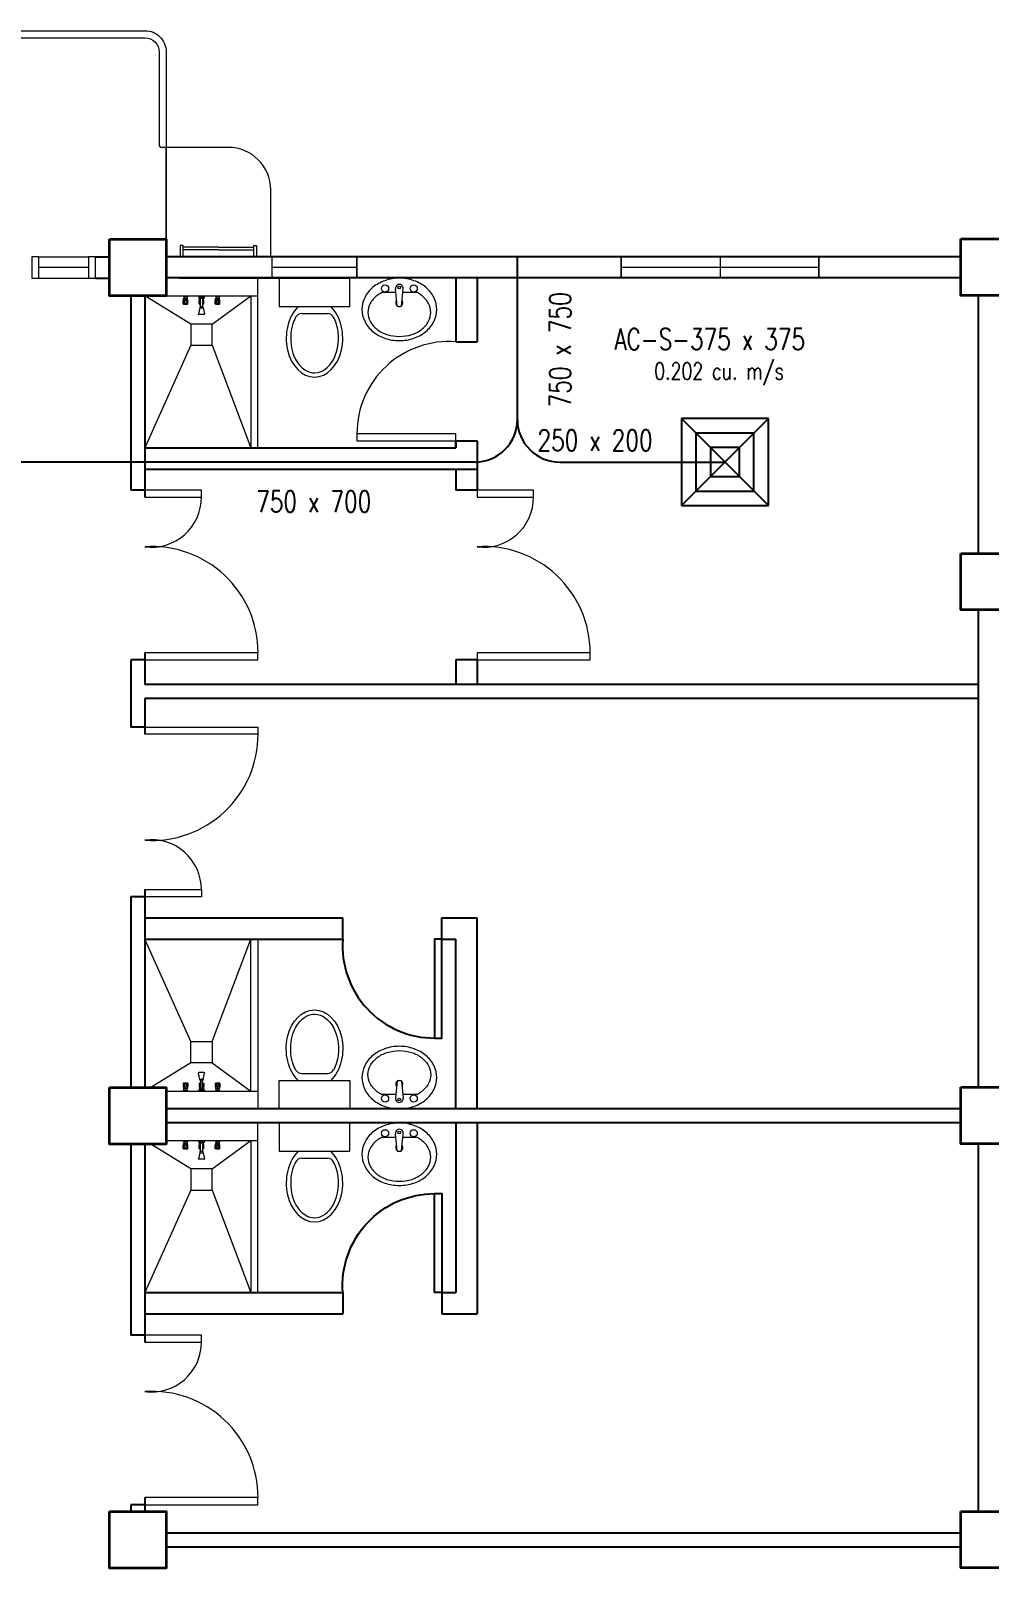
# Model space of a CAD drawing. Header units: millimetres. Extents: x 63005 to 126950, y 36019 to 74749.
# Drawn here: x 63200.97 to 63207.76, y 36262.86 to 36273.73 of the extents above; entities that cross this region are included whole.
import ezdxf

# ---------------------------------------------------------------- set-up
doc = ezdxf.new("R2010")
doc.units = ezdxf.units.MM
doc.header["$LTSCALE"] = 0.04
for name, color, linetype in [('ahu line', 150, 'Continuous'), ('diffuser', 7, 'Continuous'), ('ducting label', 7, 'Continuous'), ('Legends', 7, 'Continuous')]:
    doc.layers.add(name, color=color, linetype=linetype)
doc.layers.get('Legends').off()
doc.styles.add('Arch-Dim', font='simplex.shx', dxfattribs={"width": 0.75})

# ---------------------------------------------------------------- blocks, each defined once
blk = doc.blocks.new('dr 700')
at = {"ltscale": 0.03}
blk.add_lwpolyline([(0, 0), (0.05, 0), (0.05, 0.7), (0, 0.7)], close=True, dxfattribs=at)
blk.add_arc((0.05, 0.048), 0.652, 355.7578, 90, dxfattribs=at)
blk = doc.blocks.new('AC-S-12')
at = {"layer": 'diffuser', "color": 30}
for p, q in [((-0.15, 0.15), (0.15, -0.15)), ((0.15, 0.15), (-0.15, -0.15)), ((-0.15, 0.15), (-0.15, -0.15)), ((0.15, 0.15), (-0.15, 0.15)), ((0.15, -0.15), (0.15, 0.15)), ((-0.1, 0.1), (-0.1, -0.1)), ((0.1, 0.1), (-0.1, 0.1)), ((0.1, -0.1), (0.1, 0.1)), ((-0.05, 0.05), (-0.05, -0.05)), ((0.05, 0.05), (-0.05, 0.05)), ((0.05, -0.05), (0.05, 0.05)), ((-0.05, -0.05), (0.05, -0.05)), ((-0.1, -0.1), (0.1, -0.1)), ((-0.15, -0.15), (0.15, -0.15))]:
    blk.add_line(p, q, dxfattribs=at)
for points in [[(-0.3582, 0.3582, 0, 0.0447, 0), (-0.2951, 0.295, 0, 0, 0), (-0.15, 0.15, 0, 0, 0)], [(0.3582, 0.3582, 0, 0.0447, 0), (0.2951, 0.295, 0, 0, 0), (0.15, 0.15, 0, 0, 0)], [(-0.3582, -0.3582, 0, 0.0447, 0), (-0.2951, -0.295, 0, 0, 0), (-0.15, -0.15, 0, 0, 0)], [(0.3582, -0.3582, 0, 0.0447, 0), (0.2951, -0.295, 0, 0, 0), (0.15, -0.15, 0, 0, 0)]]:
    blk.add_lwpolyline(points, format="xyseb", dxfattribs=at)
blk = doc.blocks.new('fcu')
at = {"layer": 'diffuser', "xscale": 2.052644456280903, "yscale": 2.052644456280903, "zscale": 2.052644456280903}
blk.add_blockref('AC-S-12', (0, 0), dxfattribs=at)

msp = doc.modelspace()

# ---------------------------------------------------------------- linework, layer by layer
at = {"color": 8, "lineweight": 9}
for p, q in [((63202.37, 36272.91), (63201.9, 36272.91)), ((63202.67, 36272.135), (63202.67, 36272.61)), ((63202.05, 36272.215), (63202.03, 36272.215)), ((63202.03, 36272.215), (63202.03, 36272.135)), ((63202.05, 36272.135), (63202.05, 36272.215)), ((63202.3, 36272.205), (63202.05, 36272.205)), ((63202.3, 36272.205), (63202.55, 36272.205)), ((63202.55, 36272.135), (63202.55, 36272.215)), ((63202.55, 36272.215), (63202.57, 36272.215)), ((63202.57, 36272.215), (63202.57, 36272.135)), ((63201.93, 36272.135), (63202.73, 36272.135)), ((63202.3, 36272.185), (63202.05, 36272.185)), ((63202.3, 36272.185), (63202.55, 36272.185)), ((63202.68, 36271.985), (63202.68, 36272.135)), ((63203.28, 36272.135), (63202.68, 36272.135)), ((63203.28, 36271.985), (63203.28, 36272.135)), ((63205.15, 36272.135), (63205.15, 36271.985)), ((63205.85, 36272.135), (63205.85, 36271.985)), ((63206.55, 36271.985), (63206.55, 36272.135)), ((63202.025, 36271.985), (63202.625, 36271.985)), ((63202.625, 36271.985), (63203.225, 36271.985)), ((63203.28, 36272.06), (63202.68, 36272.06)), ((63202.73, 36271.985), (63202.73, 36271.785)), ((63203.23, 36271.985), (63202.73, 36271.985)), ((63203.23, 36271.785), (63203.23, 36271.985)), ((63206.55, 36272.06), (63205.15, 36272.06)), ((63201.93, 36271.86), (63202.58, 36271.86)), ((63202.05, 36271.86), (63202.084, 36271.86)), ((63202.05, 36271.859), (63202.05, 36271.86)), ((63202.05, 36271.859), (63202.084, 36271.859)), ((63202.05, 36271.859), (63202.053, 36271.852)), ((63202.084, 36271.859), (63202.08, 36271.852)), ((63202.084, 36271.859), (63202.084, 36271.86)), ((63202.163, 36271.854), (63202.151, 36271.86)), ((63202.151, 36271.86), (63202.209, 36271.86)), ((63202.209, 36271.86), (63202.198, 36271.854)), ((63202.277, 36271.859), (63202.277, 36271.86)), ((63202.277, 36271.86), (63202.311, 36271.86)), ((63202.277, 36271.859), (63202.28, 36271.852)), ((63202.277, 36271.859), (63202.311, 36271.859)), ((63202.311, 36271.859), (63202.308, 36271.852)), ((63202.311, 36271.859), (63202.311, 36271.86)), ((63203.556, 36271.883), (63203.454, 36271.883)), ((63203.566, 36271.787), (63203.553, 36271.909)), ((63203.595, 36271.787), (63203.608, 36271.909)), ((63202.05, 36271.826), (63202.052, 36271.83)), ((63202.05, 36271.804), (63202.05, 36271.826)), ((63202.05, 36271.804), (63202.083, 36271.804)), ((63202.054, 36271.802), (63202.05, 36271.804)), ((63202.053, 36271.852), (63202.08, 36271.852)), ((63202.053, 36271.838), (63202.054, 36271.84)), ((63202.053, 36271.838), (63202.081, 36271.838)), ((63202.053, 36271.832), (63202.053, 36271.838)), ((63202.054, 36271.84), (63202.08, 36271.84)), ((63202.054, 36271.826), (63202.061, 36271.826)), ((63202.054, 36271.813), (63202.054, 36271.825)), ((63202.054, 36271.802), (63202.08, 36271.802)), ((63202.054, 36271.801), (63202.054, 36271.802)), ((63202.054, 36271.801), (63202.08, 36271.801)), ((63202.055, 36271.852), (63202.055, 36271.84)), ((63202.061, 36271.813), (63202.061, 36271.825)), ((63202.08, 36271.826), (63202.073, 36271.826)), ((63202.073, 36271.813), (63202.073, 36271.825)), ((63202.078, 36271.852), (63202.078, 36271.84)), ((63202.081, 36271.838), (63202.08, 36271.84)), ((63202.08, 36271.813), (63202.08, 36271.825)), ((63202.08, 36271.802), (63202.083, 36271.804)), ((63202.08, 36271.801), (63202.08, 36271.802)), ((63202.081, 36271.832), (63202.081, 36271.838)), ((63202.083, 36271.826), (63202.081, 36271.83)), ((63202.083, 36271.804), (63202.083, 36271.826)), ((63202.168, 36271.774), (63202.16, 36271.732)), ((63202.198, 36271.854), (63202.163, 36271.854)), ((63202.163, 36271.844), (63202.163, 36271.854)), ((63202.163, 36271.854), (63202.198, 36271.854)), ((63202.198, 36271.844), (63202.163, 36271.844)), ((63202.164, 36271.826), (63202.166, 36271.83)), ((63202.164, 36271.804), (63202.164, 36271.826)), ((63202.164, 36271.804), (63202.173, 36271.804)), ((63202.167, 36271.802), (63202.164, 36271.804)), ((63202.166, 36271.838), (63202.167, 36271.84)), ((63202.166, 36271.838), (63202.173, 36271.838)), ((63202.166, 36271.832), (63202.166, 36271.838)), ((63202.167, 36271.84), (63202.173, 36271.84)), ((63202.167, 36271.826), (63202.173, 36271.826)), ((63202.167, 36271.813), (63202.167, 36271.825)), ((63202.167, 36271.802), (63202.173, 36271.802)), ((63202.167, 36271.801), (63202.167, 36271.802)), ((63202.167, 36271.801), (63202.173, 36271.801)), ((63202.168, 36271.782), (63202.168, 36271.774)), ((63202.193, 36271.782), (63202.168, 36271.782)), ((63202.168, 36271.774), (63202.193, 36271.774)), ((63202.168, 36271.774), (63202.193, 36271.774)), ((63202.169, 36271.844), (63202.169, 36271.84)), ((63202.173, 36271.782), (63202.173, 36271.844)), ((63202.173, 36271.844), (63202.188, 36271.844)), ((63202.188, 36271.844), (63202.188, 36271.782)), ((63202.188, 36271.84), (63202.194, 36271.84)), ((63202.188, 36271.838), (63202.194, 36271.838)), ((63202.194, 36271.826), (63202.188, 36271.826)), ((63202.188, 36271.804), (63202.197, 36271.804)), ((63202.188, 36271.802), (63202.193, 36271.802)), ((63202.188, 36271.801), (63202.193, 36271.801)), ((63202.192, 36271.844), (63202.192, 36271.84)), ((63202.193, 36271.802), (63202.197, 36271.804)), ((63202.193, 36271.801), (63202.193, 36271.802)), ((63202.193, 36271.774), (63202.193, 36271.782)), ((63202.193, 36271.774), (63202.201, 36271.732)), ((63202.194, 36271.838), (63202.194, 36271.84)), ((63202.194, 36271.832), (63202.194, 36271.838)), ((63202.194, 36271.813), (63202.194, 36271.825)), ((63202.197, 36271.826), (63202.195, 36271.83)), ((63202.197, 36271.804), (63202.197, 36271.826)), ((63202.198, 36271.854), (63202.198, 36271.844)), ((63202.277, 36271.826), (63202.28, 36271.83)), ((63202.277, 36271.804), (63202.277, 36271.826)), ((63202.281, 36271.802), (63202.277, 36271.804)), ((63202.277, 36271.804), (63202.311, 36271.804)), ((63202.28, 36271.852), (63202.308, 36271.852)), ((63202.28, 36271.838), (63202.281, 36271.84)), ((63202.28, 36271.832), (63202.28, 36271.838)), ((63202.28, 36271.838), (63202.308, 36271.838)), ((63202.281, 36271.84), (63202.307, 36271.84)), ((63202.281, 36271.826), (63202.288, 36271.826)), ((63202.281, 36271.813), (63202.281, 36271.825)), ((63202.281, 36271.801), (63202.281, 36271.802)), ((63202.281, 36271.802), (63202.307, 36271.802)), ((63202.281, 36271.801), (63202.307, 36271.801)), ((63202.283, 36271.852), (63202.283, 36271.84)), ((63202.288, 36271.813), (63202.288, 36271.825)), ((63202.307, 36271.826), (63202.3, 36271.826)), ((63202.3, 36271.813), (63202.3, 36271.825)), ((63202.305, 36271.852), (63202.305, 36271.84)), ((63202.308, 36271.838), (63202.307, 36271.84)), ((63202.307, 36271.813), (63202.307, 36271.825)), ((63202.307, 36271.802), (63202.311, 36271.804)), ((63202.307, 36271.801), (63202.307, 36271.802)), ((63202.308, 36271.832), (63202.308, 36271.838)), ((63202.311, 36271.826), (63202.309, 36271.83)), ((63202.311, 36271.804), (63202.311, 36271.826)), ((63202.73, 36271.785), (63203.23, 36271.785)), ((63202.2, 36271.728), (63202.161, 36271.728)), ((63202.89, 36271.735), (63203.071, 36271.735)), ((63207.68, 36269.111), (63207.68, 36269.638)), ((63202.168, 36266.32), (63202.16, 36266.362)), ((63202.2, 36266.367), (63202.161, 36266.367)), ((63202.168, 36266.312), (63202.168, 36266.32)), ((63202.168, 36266.32), (63202.193, 36266.32)), ((63202.168, 36266.32), (63202.193, 36266.32)), ((63202.193, 36266.32), (63202.201, 36266.362)), ((63202.193, 36266.32), (63202.193, 36266.312)), ((63202.89, 36266.36), (63203.071, 36266.36)), ((63201.93, 36266.235), (63202.58, 36266.235)), ((63202.054, 36266.292), (63202.05, 36266.29)), ((63202.05, 36266.29), (63202.083, 36266.29)), ((63202.05, 36266.29), (63202.05, 36266.268)), ((63202.05, 36266.268), (63202.052, 36266.264)), ((63202.05, 36266.235), (63202.053, 36266.242)), ((63202.05, 36266.235), (63202.084, 36266.235)), ((63202.05, 36266.235), (63202.084, 36266.235)), ((63202.05, 36266.235), (63202.05, 36266.235)), ((63202.053, 36266.262), (63202.053, 36266.256)), ((63202.053, 36266.256), (63202.054, 36266.254)), ((63202.053, 36266.256), (63202.081, 36266.256)), ((63202.053, 36266.242), (63202.08, 36266.242)), ((63202.054, 36266.293), (63202.08, 36266.293)), ((63202.054, 36266.293), (63202.054, 36266.292)), ((63202.054, 36266.292), (63202.08, 36266.292)), ((63202.054, 36266.281), (63202.054, 36266.269)), ((63202.054, 36266.268), (63202.061, 36266.268)), ((63202.054, 36266.254), (63202.08, 36266.254)), ((63202.055, 36266.242), (63202.055, 36266.254)), ((63202.061, 36266.281), (63202.061, 36266.269)), ((63202.073, 36266.281), (63202.073, 36266.269)), ((63202.08, 36266.268), (63202.073, 36266.268)), ((63202.078, 36266.242), (63202.078, 36266.254)), ((63202.08, 36266.293), (63202.08, 36266.292)), ((63202.08, 36266.292), (63202.083, 36266.29)), ((63202.08, 36266.281), (63202.08, 36266.269)), ((63202.081, 36266.256), (63202.08, 36266.254)), ((63202.084, 36266.235), (63202.08, 36266.242)), ((63202.083, 36266.268), (63202.081, 36266.264)), ((63202.081, 36266.262), (63202.081, 36266.256)), ((63202.083, 36266.29), (63202.083, 36266.268)), ((63202.084, 36266.235), (63202.084, 36266.235)), ((63202.163, 36266.24), (63202.151, 36266.235)), ((63202.151, 36266.235), (63202.209, 36266.235)), ((63202.198, 36266.25), (63202.163, 36266.25)), ((63202.163, 36266.25), (63202.163, 36266.24)), ((63202.198, 36266.24), (63202.163, 36266.24)), ((63202.163, 36266.24), (63202.198, 36266.24)), ((63202.167, 36266.292), (63202.164, 36266.29)), ((63202.164, 36266.29), (63202.173, 36266.29)), ((63202.164, 36266.29), (63202.164, 36266.268)), ((63202.164, 36266.268), (63202.166, 36266.264)), ((63202.166, 36266.262), (63202.166, 36266.256)), ((63202.166, 36266.256), (63202.173, 36266.256)), ((63202.166, 36266.256), (63202.167, 36266.254)), ((63202.167, 36266.293), (63202.173, 36266.293)), ((63202.167, 36266.293), (63202.167, 36266.292)), ((63202.167, 36266.292), (63202.173, 36266.292)), ((63202.167, 36266.281), (63202.167, 36266.269)), ((63202.167, 36266.268), (63202.173, 36266.268)), ((63202.167, 36266.254), (63202.173, 36266.254)), ((63202.193, 36266.312), (63202.168, 36266.312)), ((63202.169, 36266.25), (63202.169, 36266.254)), ((63202.173, 36266.312), (63202.173, 36266.25)), ((63202.173, 36266.25), (63202.188, 36266.25)), ((63202.188, 36266.25), (63202.188, 36266.312)), ((63202.188, 36266.293), (63202.193, 36266.293)), ((63202.188, 36266.292), (63202.193, 36266.292)), ((63202.188, 36266.29), (63202.197, 36266.29)), ((63202.194, 36266.268), (63202.188, 36266.268)), ((63202.188, 36266.256), (63202.194, 36266.256)), ((63202.188, 36266.254), (63202.194, 36266.254)), ((63202.192, 36266.25), (63202.192, 36266.254)), ((63202.193, 36266.293), (63202.193, 36266.292)), ((63202.193, 36266.292), (63202.197, 36266.29)), ((63202.194, 36266.281), (63202.194, 36266.269)), ((63202.194, 36266.262), (63202.194, 36266.256)), ((63202.194, 36266.256), (63202.194, 36266.254)), ((63202.197, 36266.268), (63202.195, 36266.264)), ((63202.197, 36266.29), (63202.197, 36266.268)), ((63202.198, 36266.24), (63202.198, 36266.25)), ((63202.209, 36266.235), (63202.198, 36266.24)), ((63202.281, 36266.292), (63202.277, 36266.29)), ((63202.277, 36266.29), (63202.277, 36266.268)), ((63202.277, 36266.29), (63202.311, 36266.29)), ((63202.277, 36266.268), (63202.28, 36266.264)), ((63202.277, 36266.235), (63202.28, 36266.242)), ((63202.277, 36266.235), (63202.277, 36266.235)), ((63202.277, 36266.235), (63202.311, 36266.235)), ((63202.277, 36266.235), (63202.311, 36266.235)), ((63202.28, 36266.262), (63202.28, 36266.256)), ((63202.28, 36266.256), (63202.308, 36266.256)), ((63202.28, 36266.256), (63202.281, 36266.254)), ((63202.28, 36266.242), (63202.308, 36266.242)), ((63202.281, 36266.293), (63202.281, 36266.292)), ((63202.281, 36266.293), (63202.307, 36266.293)), ((63202.281, 36266.292), (63202.307, 36266.292)), ((63202.281, 36266.281), (63202.281, 36266.269)), ((63202.281, 36266.268), (63202.288, 36266.268)), ((63202.281, 36266.254), (63202.307, 36266.254)), ((63202.283, 36266.242), (63202.283, 36266.254)), ((63202.288, 36266.281), (63202.288, 36266.269)), ((63202.3, 36266.281), (63202.3, 36266.269)), ((63202.307, 36266.268), (63202.3, 36266.268)), ((63202.305, 36266.242), (63202.305, 36266.254)), ((63202.307, 36266.293), (63202.307, 36266.292)), ((63202.307, 36266.292), (63202.311, 36266.29)), ((63202.307, 36266.281), (63202.307, 36266.269)), ((63202.308, 36266.256), (63202.307, 36266.254)), ((63202.308, 36266.262), (63202.308, 36266.256)), ((63202.311, 36266.235), (63202.308, 36266.242)), ((63202.311, 36266.268), (63202.309, 36266.264)), ((63202.311, 36266.29), (63202.311, 36266.268)), ((63202.311, 36266.235), (63202.311, 36266.235)), ((63202.73, 36266.11), (63202.73, 36266.31)), ((63202.73, 36266.31), (63203.23, 36266.31)), ((63203.23, 36266.31), (63203.23, 36266.11)), ((63203.566, 36266.308), (63203.553, 36266.186)), ((63203.595, 36266.308), (63203.608, 36266.186)), ((63203.23, 36266.11), (63202.73, 36266.11)), ((63202.73, 36266.01), (63202.73, 36265.81)), ((63203.23, 36266.01), (63202.73, 36266.01)), ((63203.23, 36265.81), (63203.23, 36266.01)), ((63201.93, 36265.885), (63202.58, 36265.885)), ((63202.05, 36265.885), (63202.084, 36265.885)), ((63202.05, 36265.884), (63202.05, 36265.885)), ((63202.05, 36265.884), (63202.084, 36265.884)), ((63202.05, 36265.884), (63202.053, 36265.877)), ((63202.084, 36265.884), (63202.08, 36265.877)), ((63202.084, 36265.884), (63202.084, 36265.885)), ((63202.163, 36265.879), (63202.151, 36265.885)), ((63202.151, 36265.885), (63202.209, 36265.885)), ((63202.198, 36265.879), (63202.163, 36265.879)), ((63202.163, 36265.869), (63202.163, 36265.879)), ((63202.163, 36265.879), (63202.198, 36265.879)), ((63202.209, 36265.885), (63202.198, 36265.879)), ((63202.198, 36265.879), (63202.198, 36265.869)), ((63202.277, 36265.884), (63202.277, 36265.885)), ((63202.277, 36265.885), (63202.311, 36265.885)), ((63202.277, 36265.884), (63202.28, 36265.877)), ((63202.277, 36265.884), (63202.311, 36265.884)), ((63202.311, 36265.884), (63202.308, 36265.877)), ((63202.311, 36265.884), (63202.311, 36265.885)), ((63203.556, 36265.908), (63203.454, 36265.908)), ((63203.566, 36265.812), (63203.553, 36265.934)), ((63203.595, 36265.812), (63203.608, 36265.934)), ((63202.05, 36265.851), (63202.052, 36265.855)), ((63202.05, 36265.829), (63202.05, 36265.851)), ((63202.05, 36265.829), (63202.083, 36265.829)), ((63202.054, 36265.827), (63202.05, 36265.829)), ((63202.053, 36265.877), (63202.08, 36265.877)), ((63202.053, 36265.863), (63202.054, 36265.865)), ((63202.053, 36265.863), (63202.081, 36265.863)), ((63202.053, 36265.857), (63202.053, 36265.863)), ((63202.054, 36265.865), (63202.08, 36265.865)), ((63202.054, 36265.851), (63202.061, 36265.851)), ((63202.054, 36265.838), (63202.054, 36265.85)), ((63202.054, 36265.827), (63202.08, 36265.827)), ((63202.054, 36265.826), (63202.054, 36265.827)), ((63202.054, 36265.826), (63202.08, 36265.826)), ((63202.055, 36265.877), (63202.055, 36265.865)), ((63202.061, 36265.838), (63202.061, 36265.85)), ((63202.08, 36265.851), (63202.073, 36265.851)), ((63202.073, 36265.838), (63202.073, 36265.85)), ((63202.078, 36265.877), (63202.078, 36265.865)), ((63202.081, 36265.863), (63202.08, 36265.865)), ((63202.08, 36265.838), (63202.08, 36265.85)), ((63202.08, 36265.827), (63202.083, 36265.829)), ((63202.08, 36265.826), (63202.08, 36265.827)), ((63202.081, 36265.857), (63202.081, 36265.863)), ((63202.083, 36265.851), (63202.081, 36265.855)), ((63202.083, 36265.829), (63202.083, 36265.851)), ((63202.168, 36265.799), (63202.16, 36265.757)), ((63202.198, 36265.869), (63202.163, 36265.869)), ((63202.164, 36265.851), (63202.166, 36265.855)), ((63202.164, 36265.829), (63202.164, 36265.851)), ((63202.164, 36265.829), (63202.173, 36265.829)), ((63202.167, 36265.827), (63202.164, 36265.829)), ((63202.166, 36265.863), (63202.167, 36265.865)), ((63202.166, 36265.863), (63202.173, 36265.863)), ((63202.166, 36265.857), (63202.166, 36265.863)), ((63202.167, 36265.865), (63202.173, 36265.865)), ((63202.167, 36265.851), (63202.173, 36265.851)), ((63202.167, 36265.838), (63202.167, 36265.85)), ((63202.167, 36265.827), (63202.173, 36265.827)), ((63202.167, 36265.826), (63202.167, 36265.827)), ((63202.167, 36265.826), (63202.173, 36265.826)), ((63202.168, 36265.807), (63202.168, 36265.799)), ((63202.193, 36265.807), (63202.168, 36265.807)), ((63202.168, 36265.799), (63202.193, 36265.799)), ((63202.168, 36265.799), (63202.193, 36265.799)), ((63202.169, 36265.869), (63202.169, 36265.865)), ((63202.173, 36265.807), (63202.173, 36265.869)), ((63202.173, 36265.869), (63202.188, 36265.869)), ((63202.188, 36265.869), (63202.188, 36265.807)), ((63202.188, 36265.865), (63202.194, 36265.865)), ((63202.188, 36265.863), (63202.194, 36265.863)), ((63202.194, 36265.851), (63202.188, 36265.851)), ((63202.188, 36265.829), (63202.197, 36265.829)), ((63202.188, 36265.827), (63202.193, 36265.827)), ((63202.188, 36265.826), (63202.193, 36265.826)), ((63202.192, 36265.869), (63202.192, 36265.865)), ((63202.193, 36265.827), (63202.197, 36265.829)), ((63202.193, 36265.826), (63202.193, 36265.827)), ((63202.193, 36265.799), (63202.193, 36265.807)), ((63202.193, 36265.799), (63202.201, 36265.757)), ((63202.194, 36265.863), (63202.194, 36265.865)), ((63202.194, 36265.857), (63202.194, 36265.863)), ((63202.194, 36265.838), (63202.194, 36265.85)), ((63202.197, 36265.851), (63202.195, 36265.855)), ((63202.197, 36265.829), (63202.197, 36265.851)), ((63202.277, 36265.851), (63202.28, 36265.855)), ((63202.277, 36265.829), (63202.277, 36265.851)), ((63202.281, 36265.827), (63202.277, 36265.829)), ((63202.277, 36265.829), (63202.311, 36265.829)), ((63202.28, 36265.877), (63202.308, 36265.877)), ((63202.28, 36265.863), (63202.281, 36265.865)), ((63202.28, 36265.857), (63202.28, 36265.863)), ((63202.28, 36265.863), (63202.308, 36265.863)), ((63202.281, 36265.865), (63202.307, 36265.865)), ((63202.281, 36265.851), (63202.288, 36265.851)), ((63202.281, 36265.838), (63202.281, 36265.85)), ((63202.281, 36265.826), (63202.281, 36265.827)), ((63202.281, 36265.827), (63202.307, 36265.827)), ((63202.281, 36265.826), (63202.307, 36265.826)), ((63202.283, 36265.877), (63202.283, 36265.865)), ((63202.288, 36265.838), (63202.288, 36265.85)), ((63202.307, 36265.851), (63202.3, 36265.851)), ((63202.3, 36265.838), (63202.3, 36265.85)), ((63202.305, 36265.877), (63202.305, 36265.865)), ((63202.308, 36265.863), (63202.307, 36265.865)), ((63202.307, 36265.838), (63202.307, 36265.85)), ((63202.307, 36265.827), (63202.311, 36265.829)), ((63202.307, 36265.826), (63202.307, 36265.827)), ((63202.308, 36265.857), (63202.308, 36265.863)), ((63202.311, 36265.851), (63202.309, 36265.855)), ((63202.311, 36265.829), (63202.311, 36265.851)), ((63202.73, 36265.81), (63203.23, 36265.81)), ((63202.2, 36265.753), (63202.161, 36265.753)), ((63202.89, 36265.76), (63203.071, 36265.76)), ((63207.68, 36263.411), (63207.68, 36263.263))]:
    msp.add_line(p, q, dxfattribs=at)
at = {"color": 8, "lineweight": 13}
for p, q in [((63201.03, 36272.135), (63201.38, 36272.135)), ((63201.38, 36272.06), (63201.03, 36272.06)), ((63201.03, 36271.985), (63201.38, 36271.985))]:
    msp.add_line(p, q, dxfattribs=at)
at = {"color": 8, "lineweight": 25}
for p, q in [((63201.43, 36272.135), (63201.53, 36272.135)), ((63207.555, 36272.135), (63201.93, 36272.135)), ((63201.43, 36271.985), (63201.53, 36271.985)), ((63207.555, 36271.986), (63201.93, 36271.986)), ((63201.68, 36271.86), (63201.68, 36270.485)), ((63201.78, 36271.86), (63201.78, 36270.435)), ((63207.68, 36270.038), (63207.68, 36271.862)), ((63201.78, 36270.485), (63201.68, 36270.485)), ((63207.68, 36266.263), (63207.68, 36269.638)), ((63201.68, 36269.285), (63201.68, 36269.061)), ((63201.78, 36269.285), (63201.68, 36269.285)), ((63201.78, 36269.335), (63201.78, 36269.111)), ((63201.68, 36269.061), (63201.68, 36268.81)), ((63207.68, 36269.111), (63201.78, 36269.111)), ((63207.68, 36269.011), (63201.78, 36269.011)), ((63201.78, 36269.011), (63201.78, 36268.76)), ((63207.68, 36266.263), (63207.68, 36269.011)), ((63201.78, 36268.81), (63201.68, 36268.81)), ((63201.78, 36267.66), (63201.78, 36266.261)), ((63201.68, 36267.61), (63201.68, 36266.261)), ((63201.78, 36267.61), (63201.68, 36267.61)), ((63207.555, 36266.111), (63201.93, 36266.111)), ((63207.555, 36266.011), (63201.93, 36266.011)), ((63201.68, 36265.861), (63201.68, 36264.51)), ((63201.78, 36265.861), (63201.78, 36264.46)), ((63207.68, 36263.263), (63207.68, 36265.863)), ((63207.68, 36263.411), (63207.68, 36265.863)), ((63201.78, 36264.51), (63201.68, 36264.51)), ((63201.68, 36263.31), (63201.68, 36263.261)), ((63201.78, 36263.31), (63201.68, 36263.31)), ((63201.78, 36263.36), (63201.78, 36263.261)), ((63201.93, 36263.111), (63207.555, 36263.111)), ((63201.93, 36263.011), (63207.555, 36263.011))]:
    msp.add_line(p, q, dxfattribs=at)
at = {"color": 8, "lineweight": 25, "ltscale": 0.3}
for p, q in [((63203.98, 36271.985), (63203.98, 36271.535)), ((63204.13, 36271.985), (63204.13, 36271.535)), ((63201.78, 36270.785), (63203.98, 36270.785)), ((63203.98, 36270.835), (63203.98, 36270.785)), ((63204.13, 36270.835), (63204.13, 36270.635)), ((63201.78, 36270.635), (63204.13, 36270.635)), ((63201.78, 36267.46), (63203.18, 36267.46)), ((63203.18, 36267.31), (63203.18, 36267.46)), ((63203.88, 36267.46), (63204.13, 36267.46)), ((63203.88, 36267.31), (63203.88, 36267.46)), ((63204.13, 36266.11), (63204.13, 36267.46)), ((63201.78, 36267.31), (63203.18, 36267.31)), ((63203.88, 36267.31), (63203.98, 36267.31)), ((63203.98, 36266.11), (63203.98, 36267.31)), ((63203.98, 36266.01), (63203.98, 36264.81)), ((63204.13, 36266.01), (63204.13, 36264.66)), ((63201.78, 36264.81), (63203.18, 36264.81)), ((63203.18, 36264.81), (63203.18, 36264.66)), ((63203.88, 36264.81), (63203.98, 36264.81)), ((63203.88, 36264.81), (63203.88, 36264.66)), ((63201.78, 36264.66), (63203.18, 36264.66)), ((63203.88, 36264.66), (63204.13, 36264.66))]:
    msp.add_line(p, q, dxfattribs=at)
at = {"color": 8, "lineweight": 9, "ltscale": 0.3}
for p, q in [((63202.105, 36271.66), (63201.78, 36271.86)), ((63202.255, 36271.66), (63202.53, 36271.86)), ((63202.105, 36271.51), (63201.78, 36270.785)), ((63202.255, 36271.51), (63202.53, 36270.785)), ((63202.105, 36266.585), (63201.78, 36267.31)), ((63202.255, 36266.585), (63202.53, 36267.31)), ((63202.105, 36266.435), (63201.821, 36266.26)), ((63202.255, 36266.435), (63202.53, 36266.235)), ((63202.255, 36265.685), (63202.53, 36265.885)), ((63202.105, 36265.685), (63201.821, 36265.86)), ((63202.105, 36265.535), (63201.78, 36264.81)), ((63202.255, 36265.535), (63202.53, 36264.81))]:
    msp.add_line(p, q, dxfattribs=at)
at = {"color": 8, "linetype": 'Continuous', "lineweight": 25}
for p, q in [((63203.98, 36271.535), (63204.13, 36271.535)), ((63203.98, 36270.785), (63203.98, 36270.835)), ((63203.98, 36270.835), (63204.13, 36270.835)), ((63203.98, 36270.635), (63203.98, 36270.485)), ((63204.13, 36270.635), (63204.13, 36270.485)), ((63204.13, 36270.485), (63203.98, 36270.485)), ((63203.98, 36269.285), (63203.98, 36269.11)), ((63204.13, 36269.285), (63203.98, 36269.285)), ((63204.13, 36269.285), (63204.13, 36269.11))]:
    msp.add_line(p, q, dxfattribs=at)
at = {"color": 8, "lineweight": 9, "transparency": 33554687}
for points in [[(63198.83, 36272.135), (63198.83, 36273.585, -0.414214), (63198.98, 36273.735), (63201.78, 36273.735, -0.414214), (63201.93, 36273.585), (63201.93, 36272.26), (63201.93, 36272.91)], [(63198.88, 36272.135), (63198.88, 36273.585, -0.414214), (63198.98, 36273.685), (63201.78, 36273.685, -0.414214), (63201.88, 36273.585), (63201.88, 36272.93)]]:
    msp.add_lwpolyline(points, format="xyb", dxfattribs=at)
at = {"color": 8, "lineweight": 35}
for points in [[(63201.53, 36272.26), (63201.93, 36272.26), (63201.93, 36271.86), (63201.53, 36271.86)], [(63207.555, 36272.262), (63207.955, 36272.262), (63207.955, 36271.862), (63207.555, 36271.862)], [(63207.555, 36270.038), (63207.955, 36270.038), (63207.955, 36269.638), (63207.555, 36269.638)], [(63201.53, 36266.261), (63201.93, 36266.261), (63201.93, 36265.861), (63201.53, 36265.861)], [(63207.555, 36266.263), (63207.955, 36266.263), (63207.955, 36265.863), (63207.555, 36265.863)], [(63201.53, 36263.261), (63201.93, 36263.261), (63201.93, 36262.861), (63201.53, 36262.861)], [(63207.555, 36263.263), (63207.955, 36263.263), (63207.955, 36262.863), (63207.555, 36262.863)]]:
    msp.add_lwpolyline(points, close=True, dxfattribs=at)
at = {"color": 8, "lineweight": 13}
for points in [[(63200.98, 36272.135), (63200.98, 36271.985), (63201.03, 36271.985), (63201.03, 36272.135)], [(63201.38, 36272.135), (63201.38, 36271.985), (63201.43, 36271.985), (63201.43, 36272.135)]]:
    msp.add_lwpolyline(points, close=True, dxfattribs=at)
at = {"color": 8, "lineweight": 9}
for points in [[(63202.68, 36272.135), (63203.28, 36272.135), (63203.28, 36271.986), (63202.68, 36271.986)], [(63205.15, 36272.135), (63206.55, 36272.135), (63206.55, 36271.985), (63205.15, 36271.985)]]:
    msp.add_lwpolyline(points, close=True, dxfattribs=at)
at = {"color": 8, "lineweight": 9, "ltscale": 0.3}
for points in [[(63202.53, 36271.86), (63202.53, 36270.785), (63202.58, 36270.785), (63202.58, 36271.985), (63202.58, 36271.985)], [(63202.53, 36266.235), (63202.53, 36267.31), (63202.58, 36267.31), (63202.58, 36266.11), (63202.58, 36266.11)], [(63202.53, 36265.885), (63202.53, 36264.81), (63202.58, 36264.81), (63202.58, 36266.01), (63202.58, 36266.01)]]:
    msp.add_lwpolyline(points, dxfattribs=at)
at = {"color": 8, "lineweight": 9}
for points in [[(63203.315, 36271.764, 0.11576), (63203.335, 36271.681, 0.104047), (63203.393, 36271.607, 0.090875), (63203.477, 36271.56, 0.083344), (63203.58, 36271.543, 0.083344), (63203.684, 36271.56, 0.090875), (63203.768, 36271.607, 0.104047), (63203.826, 36271.681, 0.11576), (63203.845, 36271.764, 0.11576), (63203.826, 36271.846, 0.104047), (63203.768, 36271.92, 0.090875), (63203.684, 36271.967, 0.083344), (63203.58, 36271.985, 0.083344), (63203.477, 36271.967, 0.090875), (63203.393, 36271.92, 0.104047), (63203.335, 36271.846, 0.11576)], [(63203.315, 36265.789, 0.11576), (63203.335, 36265.706, 0.104047), (63203.393, 36265.632, 0.090875), (63203.477, 36265.585, 0.083344), (63203.58, 36265.568, 0.083344), (63203.684, 36265.585, 0.090875), (63203.768, 36265.632, 0.104047), (63203.826, 36265.706, 0.11576), (63203.845, 36265.789, 0.11576), (63203.826, 36265.871, 0.104047), (63203.768, 36265.945, 0.090875), (63203.684, 36265.992, 0.083344), (63203.58, 36266.01, 0.083344), (63203.477, 36265.992, 0.090875), (63203.393, 36265.945, 0.104047), (63203.335, 36265.871, 0.11576)]]:
    msp.add_lwpolyline(points, format="xyb", close=True, dxfattribs=at)
for points in [[(63203.358, 36271.743, 0.124838), (63203.374, 36271.68, 0.105788), (63203.423, 36271.622, 0.086697), (63203.493, 36271.586, 0.076776), (63203.58, 36271.573, 0.076776), (63203.668, 36271.586, 0.086697), (63203.738, 36271.622, 0.105788), (63203.787, 36271.68, 0.124838), (63203.803, 36271.743, 0.124838), (63203.787, 36271.805, 0.105788), (63203.738, 36271.863, 0.040067), (63203.707, 36271.883), (63203.605, 36271.883, 0.040067)], [(63203.358, 36266.352, -0.124838), (63203.374, 36266.414, -0.105788), (63203.423, 36266.472, -0.086697), (63203.493, 36266.508, -0.076776), (63203.58, 36266.522, -0.076776), (63203.668, 36266.508, -0.086697), (63203.738, 36266.472, -0.105788), (63203.787, 36266.414, -0.124838), (63203.803, 36266.352, -0.124838), (63203.787, 36266.289, -0.105788), (63203.738, 36266.231, -0.040067), (63203.707, 36266.212), (63203.605, 36266.212, -0.040067)], [(63203.556, 36266.212), (63203.454, 36266.212, -0.040067), (63203.423, 36266.231, -0.105788), (63203.374, 36266.289, -0.124838), (63203.358, 36266.352, -0.124838)], [(63203.358, 36265.768, 0.124838), (63203.374, 36265.705, 0.105788), (63203.423, 36265.647, 0.086697), (63203.493, 36265.611, 0.076776), (63203.58, 36265.598, 0.076776), (63203.668, 36265.611, 0.086697), (63203.738, 36265.647, 0.105788), (63203.787, 36265.705, 0.124838), (63203.803, 36265.768, 0.124838), (63203.787, 36265.83, 0.105788), (63203.738, 36265.888, 0.040067), (63203.707, 36265.908), (63203.605, 36265.908, 0.040067)]]:
    msp.add_lwpolyline(points, format="xyb", dxfattribs=at)
at = {"color": 8, "lineweight": 9, "ltscale": 0.03}
for points in [[(63202.255, 36271.66), (63202.105, 36271.66), (63202.105, 36271.51), (63202.255, 36271.51)], [(63202.255, 36266.435), (63202.105, 36266.435), (63202.105, 36266.585), (63202.255, 36266.585)], [(63202.255, 36265.685), (63202.105, 36265.685), (63202.105, 36265.535), (63202.255, 36265.535)]]:
    msp.add_lwpolyline(points, close=True, dxfattribs=at)
at = {"color": 8, "lineweight": 13, "ltscale": 0.03}
for points in [[(63203.98, 36270.835), (63203.98, 36270.885), (63203.28, 36270.885), (63203.28, 36270.835)], [(63201.78, 36270.485), (63201.78, 36270.435), (63202.18, 36270.435), (63202.18, 36270.485)], [(63204.13, 36270.485), (63204.13, 36270.435), (63204.53, 36270.435), (63204.53, 36270.485)], [(63201.78, 36269.335), (63201.78, 36269.285), (63202.58, 36269.285), (63202.58, 36269.335)], [(63204.13, 36269.335), (63204.13, 36269.285), (63204.93, 36269.285), (63204.93, 36269.335)], [(63201.78, 36268.76), (63201.78, 36268.81), (63202.58, 36268.81), (63202.58, 36268.76)], [(63201.78, 36267.61), (63201.78, 36267.66), (63202.18, 36267.66), (63202.18, 36267.61)], [(63201.78, 36264.51), (63201.78, 36264.46), (63202.18, 36264.46), (63202.18, 36264.51)], [(63201.78, 36263.36), (63201.78, 36263.31), (63202.58, 36263.31), (63202.58, 36263.36)]]:
    msp.add_lwpolyline(points, close=True, dxfattribs=at)
at = {"color": 8, "lineweight": 9}
for centre, radius in [((63203.479, 36271.912), 0.0255), ((63203.58, 36271.918), 0.0095), ((63203.682, 36271.912), 0.0255), ((63203.479, 36266.183), 0.0255), ((63203.682, 36266.183), 0.0255), ((63203.58, 36266.176), 0.0095), ((63203.479, 36265.937), 0.0255), ((63203.58, 36265.943), 0.0095), ((63203.682, 36265.937), 0.0255)]:
    msp.add_circle(centre, radius, dxfattribs=at)
for centre, radius, start, end in [((63201.9, 36272.93), 0.02, 180, 270), ((63202.37, 36272.61), 0.3, 0, 90), ((63203.533, 36271.719), 0.181, 127.3815, 151.5364), ((63203.562, 36271.681), 0.228, 118.2037, 127.3815), ((63203.58, 36271.912), 0.028, 353.7545, 186.2455), ((63203.489, 36271.743), 0.131, 151.5364, 180), ((63203.58, 36271.81), 0.025, 138.7978, 233.6932), ((63203.58, 36271.88), 0.0948, 261.2026, 278.7974), ((63203.58, 36271.81), 0.025, 251.3793, 288.6207), ((63203.58, 36271.81), 0.025, 306.3068, 41.2022), ((63202.89, 36271.685), 0.05, 90, 151.8499), ((63203.071, 36271.685), 0.05, 28.0084, 90), ((63203.564, 36266.282), 0.267, 109.0569, 129.8268), ((63203.58, 36266.235), 0.317, 90, 109.0569), ((63203.58, 36266.235), 0.317, 70.9431, 90), ((63203.597, 36266.282), 0.267, 50.1732, 70.9431), ((63203.539, 36266.312), 0.228, 129.8268, 153.5873), ((63203.622, 36266.312), 0.228, 26.4127, 50.1732), ((63202.89, 36266.41), 0.05, 208.1501, 270), ((63203.071, 36266.41), 0.05, 270, 331.9916), ((63203.501, 36266.331), 0.185, 153.5873, 180), ((63203.501, 36266.331), 0.185, 180, 206.4127), ((63203.66, 36266.331), 0.185, 0, 26.4127), ((63203.66, 36266.331), 0.185, 333.5873, 0), ((63203.539, 36266.35), 0.228, 206.4127, 230.1732), ((63203.58, 36266.285), 0.025, 126.3068, 221.2022), ((63203.58, 36266.214), 0.0948, 81.2026, 98.7974), ((63203.58, 36266.285), 0.025, 71.3793, 108.6207), ((63203.58, 36266.285), 0.025, 318.7978, 53.6932), ((63203.622, 36266.35), 0.228, 309.8268, 333.5873), ((63203.564, 36266.38), 0.267, 230.1732, 250.9431), ((63203.58, 36266.427), 0.317, 250.9431, 270), ((63203.58, 36266.183), 0.028, 173.7545, 6.2455), ((63203.58, 36266.427), 0.317, 270, 289.0569), ((63203.597, 36266.38), 0.267, 289.0569, 309.8268), ((63203.533, 36265.744), 0.181, 127.3815, 151.5364), ((63203.562, 36265.706), 0.228, 118.2037, 127.3815), ((63203.58, 36265.937), 0.028, 353.7545, 186.2455), ((63203.489, 36265.768), 0.131, 151.5364, 180), ((63203.58, 36265.835), 0.025, 138.7978, 233.6932), ((63203.58, 36265.905), 0.0948, 261.2026, 278.7974), ((63203.58, 36265.835), 0.025, 251.3793, 288.6207), ((63203.58, 36265.835), 0.025, 306.3068, 41.2022), ((63202.89, 36265.71), 0.05, 90, 151.8499), ((63203.071, 36265.71), 0.05, 28.0084, 90)]:
    msp.add_arc(centre, radius, start, end, dxfattribs=at)
at = {"color": 8, "lineweight": 13, "ltscale": 0.03}
for centre, radius, start, end in [((63203.932, 36270.885), 0.652, 85.7578, 180), ((63201.827, 36270.435), 0.353, 262.3719, 0), ((63204.177, 36270.435), 0.353, 262.3719, 0), ((63201.829, 36269.335), 0.752, 0, 93.6952), ((63204.179, 36269.335), 0.752, 0, 93.6952), ((63201.829, 36268.76), 0.752, 266.3048, 0), ((63201.827, 36267.66), 0.353, 0, 97.6281), ((63201.827, 36264.46), 0.353, 262.3719, 0), ((63201.829, 36263.36), 0.752, 0, 93.6952)]:
    msp.add_arc(centre, radius, start, end, dxfattribs=at)
at = {"color": 8, "lineweight": 9}
for centre, major_axis, ratio, start_param, end_param in [((63202.041, 36271.814), (-0.00896, 0.00896), 1, 3.15309, 3.864175), ((63202.049, 36271.832), (0.00268, 0.00268), 1, 5.003733, 5.497675), ((63202.039, 36271.819), (0.0118, 0.0118), 1, 6.018417, 6.150642), ((63202.05, 36271.825), (0.00268, 0.00268), 1, 5.497675, 6.125314), ((63202.072, 36271.82), (0.00887, 0.00887), 1, 1.36743, 1.728443), ((63202.065, 36271.825), (-0.00268, 0.00268), 1, 0.157647, 0.785286), ((63202.071, 36271.814), (-0.00738, 0.00738), 1, 0.858879, 1.643677), ((63202.067, 36271.809), (-0.00268, 0.00268), 1, 1.643677, 3.068487), ((63202.067, 36271.827), (-0.00268, 0.00268), 1, -1.367654, -0.203367), ((63202.062, 36271.82), (0.00887, 0.00887), 1, 6.125314, 6.486327), ((63202.062, 36271.814), (0.00738, 0.00738), 1, 4.639283, 5.424081), ((63202.069, 36271.825), (-0.00268, 0.00268), 1, 3.926878, 4.554518), ((63202.084, 36271.825), (0.00268, 0.00268), 1, 1.728443, 2.356082), ((63202.093, 36271.814), (0.00896, 0.00896), 1, 2.418785, 3.129871), ((63202.085, 36271.832), (0.00268, 0.00268), 1, 2.356082, 2.850023), ((63202.095, 36271.819), (-0.0118, 0.0118), 1, 0.132318, 0.264544), ((63202.155, 36271.814), (-0.00896, 0.00896), 1, 3.15309, 3.864175), ((63202.152, 36271.819), (0.0118, 0.0118), 1, 6.018417, 6.150642), ((63202.163, 36271.832), (-0.00268, 0.00268), 1, 3.432937, 3.926878), ((63202.164, 36271.825), (-0.00268, 0.00268), 1, 3.926878, 4.554518), ((63202.198, 36271.832), (-0.00268, 0.00268), 1, 0.785286, 1.279227), ((63202.209, 36271.819), (0.0118, 0.0118), 1, 1.703115, 1.83534), ((63202.197, 36271.825), (-0.00268, 0.00268), 1, 0.157647, 0.785286), ((63202.206, 36271.814), (-0.00896, 0.00896), 1, 0.847989, 1.559075), ((63202.268, 36271.814), (-0.00896, 0.00896), 1, 3.15309, 3.864175), ((63202.266, 36271.819), (-0.0118, 0.0118), 1, 4.44762, 4.579846), ((63202.276, 36271.832), (0.00268, 0.00268), 1, 5.003733, 5.497675), ((63202.277, 36271.825), (0.00268, 0.00268), 1, 5.497675, 6.125314), ((63202.292, 36271.825), (-0.00268, 0.00268), 1, 0.157647, 0.785286), ((63202.298, 36271.814), (-0.00738, 0.00738), 1, 0.858879, 1.643677), ((63202.299, 36271.82), (0.00887, 0.00887), 1, 1.36743, 1.728443), ((63202.294, 36271.827), (-0.00268, 0.00268), 1, -1.367654, -0.203367), ((63202.294, 36271.809), (-0.00268, 0.00268), 1, 1.643677, 3.068487), ((63202.289, 36271.82), (0.00887, 0.00887), 1, 6.125314, 6.486327), ((63202.29, 36271.814), (0.00738, 0.00738), 1, 4.639283, 5.424081), ((63202.296, 36271.825), (-0.00268, 0.00268), 1, 3.926878, 4.554518), ((63202.311, 36271.825), (0.00268, 0.00268), 1, 1.728443, 2.356082), ((63202.32, 36271.814), (0.00896, 0.00896), 1, 2.418785, 3.129871), ((63202.312, 36271.832), (0.00268, 0.00268), 1, 2.356082, 2.850023), ((63202.322, 36271.819), (-0.0118, 0.0118), 1, 0.132318, 0.264544), ((63202.98, 36271.56), (0, 0.275), 0.727273, 0.612555, 5.670631), ((63202.198, 36271.731), (0.00268, 0.00268), 1, 4.495711, 5.865773), ((63202.163, 36266.363), (0.00268, -0.00268), 1, 2.92514, 4.295202), ((63202.041, 36265.839), (-0.00896, 0.00896), 1, 3.15309, 3.864175), ((63202.049, 36265.857), (0.00268, 0.00268), 1, 5.003733, 5.497675), ((63202.039, 36265.844), (0.0118, 0.0118), 1, 6.018417, 6.150642), ((63202.05, 36265.85), (0.00268, 0.00268), 1, 5.497675, 6.125314), ((63202.072, 36265.845), (0.00887, 0.00887), 1, 1.36743, 1.728443), ((63202.065, 36265.85), (-0.00268, 0.00268), 1, 0.157647, 0.785286), ((63202.071, 36265.839), (-0.00738, 0.00738), 1, 0.858879, 1.643677), ((63202.067, 36265.834), (-0.00268, 0.00268), 1, 1.643677, 3.068487), ((63202.067, 36265.852), (-0.00268, 0.00268), 1, -1.367654, -0.203367), ((63202.062, 36265.845), (0.00887, 0.00887), 1, 6.125314, 6.486327), ((63202.062, 36265.839), (0.00738, 0.00738), 1, 4.639283, 5.424081), ((63202.069, 36265.85), (-0.00268, 0.00268), 1, 3.926878, 4.554518), ((63202.084, 36265.85), (0.00268, 0.00268), 1, 1.728443, 2.356082), ((63202.093, 36265.839), (0.00896, 0.00896), 1, 2.418785, 3.129871), ((63202.085, 36265.857), (0.00268, 0.00268), 1, 2.356082, 2.850023), ((63202.095, 36265.844), (-0.0118, 0.0118), 1, 0.132318, 0.264544), ((63202.155, 36265.839), (-0.00896, 0.00896), 1, 3.15309, 3.864175), ((63202.152, 36265.844), (0.0118, 0.0118), 1, 6.018417, 6.150642), ((63202.163, 36265.857), (-0.00268, 0.00268), 1, 3.432937, 3.926878), ((63202.164, 36265.85), (-0.00268, 0.00268), 1, 3.926878, 4.554518), ((63202.198, 36265.857), (-0.00268, 0.00268), 1, 0.785286, 1.279227), ((63202.209, 36265.844), (0.0118, 0.0118), 1, 1.703115, 1.83534), ((63202.197, 36265.85), (-0.00268, 0.00268), 1, 0.157647, 0.785286), ((63202.206, 36265.839), (-0.00896, 0.00896), 1, 0.847989, 1.559075), ((63202.268, 36265.839), (-0.00896, 0.00896), 1, 3.15309, 3.864175), ((63202.266, 36265.844), (-0.0118, 0.0118), 1, 4.44762, 4.579846), ((63202.276, 36265.857), (0.00268, 0.00268), 1, 5.003733, 5.497675), ((63202.277, 36265.85), (0.00268, 0.00268), 1, 5.497675, 6.125314), ((63202.292, 36265.85), (-0.00268, 0.00268), 1, 0.157647, 0.785286), ((63202.298, 36265.839), (-0.00738, 0.00738), 1, 0.858879, 1.643677), ((63202.299, 36265.845), (0.00887, 0.00887), 1, 1.36743, 1.728443), ((63202.294, 36265.852), (-0.00268, 0.00268), 1, -1.367654, -0.203367), ((63202.294, 36265.834), (-0.00268, 0.00268), 1, 1.643677, 3.068487), ((63202.289, 36265.845), (0.00887, 0.00887), 1, 6.125314, 6.486327), ((63202.29, 36265.839), (0.00738, 0.00738), 1, 4.639283, 5.424081), ((63202.296, 36265.85), (-0.00268, 0.00268), 1, 3.926878, 4.554518), ((63202.311, 36265.85), (0.00268, 0.00268), 1, 1.728443, 2.356082), ((63202.32, 36265.839), (0.00896, 0.00896), 1, 2.418785, 3.129871), ((63202.312, 36265.857), (0.00268, 0.00268), 1, 2.356082, 2.850023), ((63202.322, 36265.844), (-0.0118, 0.0118), 1, 0.132318, 0.264544), ((63202.98, 36265.585), (0, 0.275), 0.727273, 0.612555, 5.670631), ((63202.198, 36265.756), (0.00268, 0.00268), 1, 4.495711, 5.865773)]:
    msp.add_ellipse(centre, major_axis=major_axis, ratio=ratio, start_param=start_param, end_param=end_param, dxfattribs=at)
at = {"color": 8, "lineweight": 9, "extrusion": (4.99074e-41, -2.88216e-41, -1)}
for centre in [(63202.163, 36271.731), (63202.163, 36265.756)]:
    msp.add_ellipse(centre, major_axis=(0.00268, 0.00268), ratio=1, start_param=2.92514, end_param=4.295202, dxfattribs=at)
at = {"color": 8, "lineweight": 9, "extrusion": (0, 0, -1)}
msp.add_ellipse((63202.98, 36266.535), major_axis=(0, -0.275), ratio=0.727273, start_param=0.612555, end_param=5.670631, dxfattribs=at)
at = {"color": 8, "lineweight": 9, "extrusion": (4.99074e-41, 2.88216e-41, -1)}
for centre, major_axis, start_param, end_param in [((63202.198, 36266.363), (0.00268, 0.00268), 6.066508, 7.43657), ((63202.041, 36266.28), (0.00896, -0.00896), -1.559299, -0.848214), ((63202.039, 36266.275), (0.0118, -0.0118), -0.264769, -0.132543), ((63202.049, 36266.262), (0.00268, 0.00268), 0.291344, 0.785286), ((63202.05, 36266.269), (0.00268, -0.00268), -0.785511, -0.157871), ((63202.071, 36266.28), (0.00738, 0.00738), 4.000472, 4.78527), ((63202.065, 36266.269), (0.00268, 0.00268), 3.299239, 3.926878), ((63202.072, 36266.274), (0.00887, -0.00887), 1.36743, 1.728443), ((63202.067, 36266.286), (0.00268, 0.00268), 4.78527, 6.21008), ((63202.067, 36266.267), (0.00268, -0.00268), 0.203142, 1.36743), ((63202.062, 36266.28), (0.00738, -0.00738), 4.639283, 5.424081), ((63202.062, 36266.274), (0.00887, 0.00887), 1.412925, 1.773938), ((63202.069, 36266.269), (0.00268, 0.00268), 0.785286, 1.412925), ((63202.093, 36266.28), (0.00896, 0.00896), 3.989582, 4.700667), ((63202.084, 36266.269), (0.00268, 0.00268), 3.299239, 3.926878), ((63202.095, 36266.275), (0.0118, -0.0118), 1.703115, 1.83534), ((63202.085, 36266.262), (0.00268, 0.00268), 3.926878, 4.42082), ((63202.155, 36266.28), (0.00896, 0.00896), 0.011497, 0.722582), ((63202.152, 36266.275), (0.0118, 0.0118), 1.306028, 1.438253), ((63202.163, 36266.262), (0.00268, -0.00268), -1.279452, -0.785511), ((63202.164, 36266.269), (0.00268, -0.00268), -0.785511, -0.157871), ((63202.206, 36266.28), (0.00896, -0.00896), 2.418785, 3.129871), ((63202.197, 36266.269), (0.00268, 0.00268), 3.299239, 3.926878), ((63202.209, 36266.275), (0.0118, 0.0118), 3.273911, 3.406137), ((63202.198, 36266.262), (0.00268, 0.00268), 3.926878, 4.42082), ((63202.268, 36266.28), (0.00896, -0.00896), -1.559299, -0.848214), ((63202.266, 36266.275), (0.0118, -0.0118), -0.264769, -0.132543), ((63202.277, 36266.269), (0.00268, 0.00268), 0.785286, 1.412925), ((63202.276, 36266.262), (0.00268, -0.00268), -1.279452, -0.785511), ((63202.298, 36266.281), (0.00738, 0.00738), 4.000472, 4.78527), ((63202.292, 36266.269), (0.00268, 0.00268), 3.299239, 3.926878), ((63202.299, 36266.274), (0.00887, 0.00887), 2.938226, 3.299239), ((63202.294, 36266.286), (0.00268, -0.00268), 3.214474, 4.639283), ((63202.294, 36266.267), (0.00268, -0.00268), 0.203142, 1.36743), ((63202.289, 36266.274), (0.00887, -0.00887), -0.157871, 0.203142), ((63202.29, 36266.281), (0.00738, 0.00738), 6.21008, 6.994878), ((63202.296, 36266.269), (0.00268, 0.00268), 0.785286, 1.412925), ((63202.32, 36266.28), (0.00896, -0.00896), 2.418785, 3.129871), ((63202.311, 36266.269), (0.00268, -0.00268), 1.728443, 2.356082), ((63202.322, 36266.275), (0.0118, -0.0118), 1.703115, 1.83534), ((63202.312, 36266.262), (0.00268, -0.00268), 2.356082, 2.850023)]:
    msp.add_ellipse(centre, major_axis=major_axis, ratio=1, start_param=start_param, end_param=end_param, dxfattribs=at)
at = {"color": 8, "lineweight": 9}
for points in [[(63202.846, 36271.708), (63202.837, 36271.692), (63202.83, 36271.674), (63202.803, 36271.583), (63202.808, 36271.495), (63202.866, 36271.364), (63202.916, 36271.322), (63203.014, 36271.309), (63203.066, 36271.335), (63203.14, 36271.446), (63203.158, 36271.53), (63203.142, 36271.644), (63203.131, 36271.679), (63203.115, 36271.708)], [(63202.846, 36266.386), (63202.837, 36266.403), (63202.83, 36266.421), (63202.803, 36266.512), (63202.808, 36266.599), (63202.866, 36266.731), (63202.916, 36266.772), (63203.014, 36266.785), (63203.066, 36266.759), (63203.14, 36266.648), (63203.158, 36266.564), (63203.142, 36266.451), (63203.131, 36266.416), (63203.115, 36266.386)], [(63202.846, 36265.733), (63202.837, 36265.717), (63202.83, 36265.699), (63202.803, 36265.608), (63202.808, 36265.52), (63202.866, 36265.389), (63202.916, 36265.347), (63203.014, 36265.334), (63203.066, 36265.36), (63203.14, 36265.471), (63203.158, 36265.555), (63203.142, 36265.669), (63203.131, 36265.704), (63203.115, 36265.733)]]:
    msp.add_open_spline(points, degree=3, knots=[0.937253, 0.937253, 0.937253, 0.937253, 1.185372, 1.185372, 2.113864, 2.113864, 3.042356, 3.042356, 3.970847, 3.970847, 4.899339, 4.899339, 5.346062, 5.346062, 5.346062, 5.346062], dxfattribs=at)
at = {"layer": 'ahu line', "linetype": 'Continuous'}
for p, q in [((63204.416, 36270.984), (63204.416, 36272.135)), ((63204.416, 36270.984), (63204.416, 36270.984)), ((63204.116, 36270.684), (63200.83, 36270.684)), ((63204.716, 36270.684), (63205.884, 36270.684))]:
    msp.add_line(p, q, dxfattribs=at)
for centre, start, end in [((63204.116, 36270.984), 270, 0.0077), ((63204.716, 36270.984), 180, 270)]:
    msp.add_arc(centre, 0.3, start, end, dxfattribs=at)

# ---------------------------------------------------------------- block references
at = {"color": 8, "lineweight": 13, "ltscale": 0.3, "rotation": 180}
msp.add_blockref('dr 700', (63203.88, 36267.31), dxfattribs=at)
at = {"color": 8, "lineweight": 9, "ltscale": 0.3, "xscale": -1}
msp.add_blockref('dr 700', (63203.88, 36264.81), dxfattribs=at)
at = {"layer": 'Legends', "linetype": 'Continuous', "lineweight": 25}
msp.add_blockref('fcu', (63205.884, 36270.684), dxfattribs=at)

# ---------------------------------------------------------------- texts
at = {"layer": 'ducting label', "color": 3, "linetype": 'Continuous', "lineweight": 25, "insert": (63204.644, 36271.071), "char_height": 0.15, "attachment_point": 1, "rotation": 90, "style": 'Arch-Dim'}
msp.add_mtext_dynamic_manual_height_columns('\\A1;750 x 750', width=1.19515, gutter_width=1.011, heights=[0], dxfattribs=at)
at = {"layer": 'ducting label', "color": 3, "linetype": 'Continuous', "lineweight": 25, "attachment_point": 1, "style": 'Arch-Dim'}
for s, width, insert, char_height in [('\\A1;AC-S-375 x 375', 1.719, (63205.102, 36271.628), 0.15), ('\\A1;0.202 cu. m/s', 1.719, (63205.384, 36271.388), 0.12), ('\\A1;250 x 200', 1.19515, (63204.558, 36270.913), 0.15), ('\\A1;750 x 700', 1.19515, (63202.567, 36270.48), 0.15)]:
    msp.add_mtext_dynamic_manual_height_columns(s, width=width, gutter_width=1.011, heights=[0], dxfattribs=dict(at, insert=insert, char_height=char_height))

doc.saveas('drawing.dxf')
